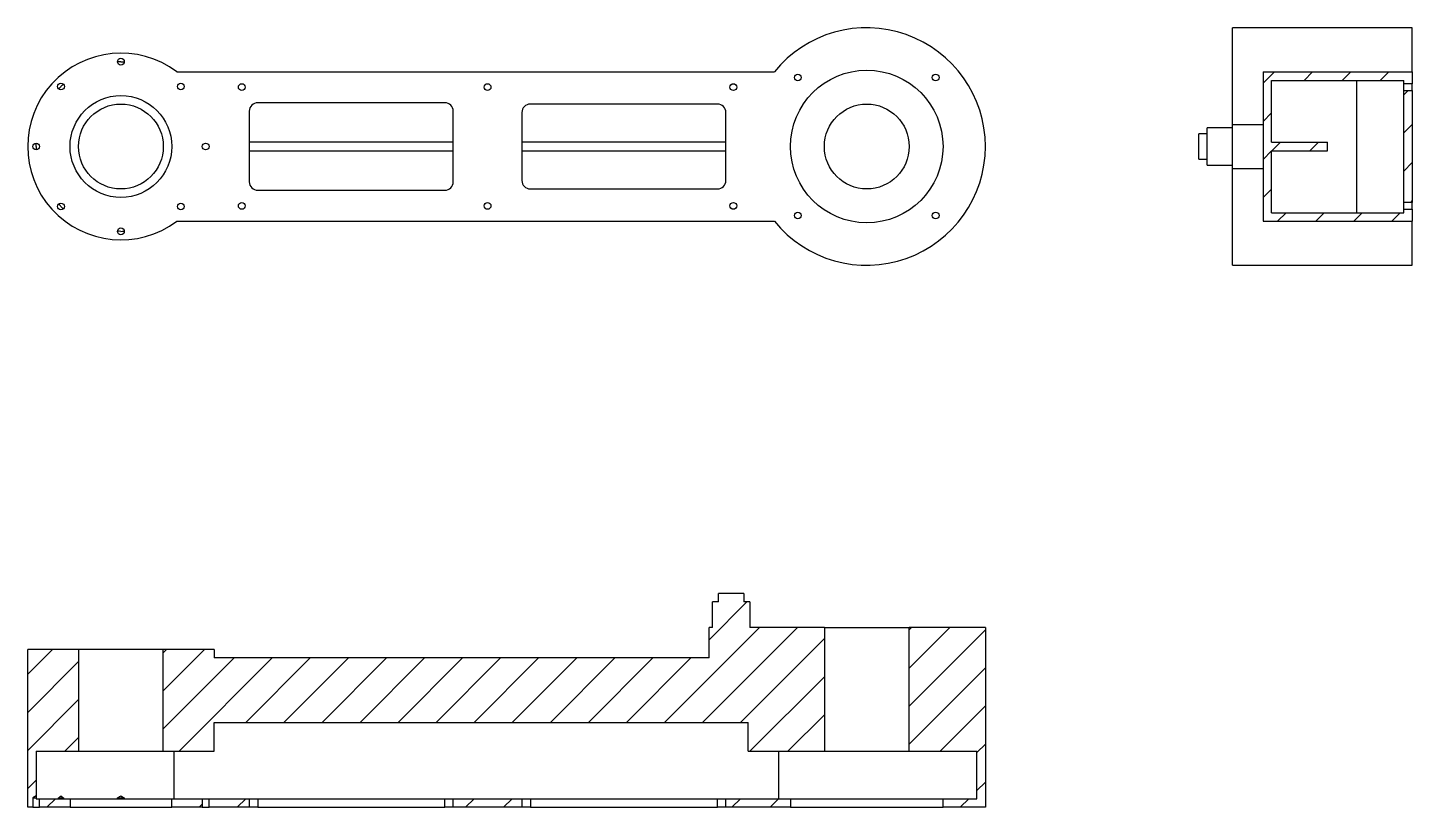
# Model space of a CAD drawing. Header units: millimetres. Extents: x 57 to 220, y 101 to 193.
import ezdxf

# ---------------------------------------------------------------- set-up
doc = ezdxf.new("R2010")
doc.units = ezdxf.units.MM
doc.layers.add('Netmanh', color=5, linetype='Continuous', lineweight=13)
pattern_1 = [(45, (-60.6806, -4.9682), (-2.245064, 2.245064), [])]
pattern_2 = [(45, (-150.8026, -45.4776), (-2.245064, 2.245064), [])]

msp = doc.modelspace()

# ---------------------------------------------------------------- hatches: boundary and pattern name
at = {"layer": 'Netmanh', "linetype": 'Continuous', "lineweight": 18}
h = msp.add_hatch(dxfattribs=at)
h.set_pattern_fill('ANSI31', color=256, style=0)
h.set_pattern_definition(pattern_2)
h.paths.add_polyline_path([(203.67, 179.81), (203.67, 187.11), (219.27, 187.11), (219.27, 186.71), (220.27, 186.71), (220.27, 188.11), (202.67, 188.11), (202.67, 170.51), (220.27, 170.51), (220.27, 171.91), (219.27, 171.91), (219.27, 171.51), (203.67, 171.51), (203.67, 178.81), (210.27, 178.81), (210.27, 179.81)], flags=0)
h = msp.add_hatch(dxfattribs=at)
h.set_pattern_fill('ANSI31', color=256, style=0)
h.set_pattern_definition(pattern_2)
h.paths.add_polyline_path([(220.27, 185.91), (219.27, 185.91), (219.27, 172.71), (220.27, 172.71)], flags=0)
h = msp.add_hatch(dxfattribs=at)
h.set_pattern_fill('ANSI31', color=256, style=0)
h.set_pattern_definition(pattern_1)
h.paths.add_polyline_path([(72.9, 120.02), (72.9, 108.02), (78.89, 108.02), (78.89, 111.42), (141.91, 111.42), (141.91, 108.02), (150.9, 108.02), (150.9, 122.62), (142.1, 122.62), (142.1, 125.62), (141.4, 125.62), (141.4, 126.62), (138.4, 126.62), (138.4, 125.62), (137.7, 125.62), (137.7, 122.62), (137.3, 122.62), (137.3, 119.02), (78.9, 119.02), (78.9, 120.02)], flags=0)
h = msp.add_hatch(dxfattribs=at)
h.set_pattern_fill('ANSI31', color=256, style=0)
h.set_pattern_definition(pattern_1)
h.paths.add_polyline_path([(164.9, 102.42), (164.9, 101.42), (169.9, 101.42), (169.9, 122.62), (160.9, 122.62), (160.9, 108.02), (168.9, 108.02), (168.9, 102.42)], flags=0)
h = msp.add_hatch(dxfattribs=at)
h.set_pattern_fill('ANSI31', color=256, style=0)
h.set_pattern_definition(pattern_1)
h.paths.add_polyline_path([(62.9, 108.02), (62.9, 120.02), (56.9, 120.02), (56.9, 101.42), (57.5, 101.42), (57.5, 102.52), (57.9, 102.76), (57.9, 108.02)], flags=0)
h = msp.add_hatch(dxfattribs=at)
h.set_pattern_fill('ANSI31', color=256, style=0)
h.set_pattern_definition(pattern_1)
h.paths.add_polyline_path([(61.9, 101.42), (61.9, 102.42), (58.3, 102.42), (58.3, 101.42)], flags=0)
h = msp.add_hatch(dxfattribs=at)
h.set_pattern_fill('ANSI31', color=256, style=0)
h.set_pattern_definition(pattern_1)
h.paths.add_polyline_path([(73.9, 102.42), (73.9, 101.42), (77.5, 101.42), (77.5, 102.42)], flags=0)
h = msp.add_hatch(dxfattribs=at)
h.set_pattern_fill('ANSI31', color=256, style=0)
h.set_pattern_definition(pattern_1)
h.paths.add_polyline_path([(78.3, 101.42), (83.05, 101.42), (83.05, 102.42), (78.3, 102.42)], flags=0)
h = msp.add_hatch(dxfattribs=at)
h.set_pattern_fill('ANSI31', color=256, style=0)
h.set_pattern_definition(pattern_1)
h.paths.add_polyline_path([(107.11, 101.42), (115.21, 101.42), (115.21, 102.42), (107.11, 102.42)], flags=0)
h = msp.add_hatch(dxfattribs=at)
h.set_pattern_fill('ANSI31', color=256, style=0)
h.set_pattern_definition(pattern_1)
h.paths.add_polyline_path([(139.29, 101.42), (146.9, 101.42), (146.9, 102.42), (139.29, 102.42)], flags=0)

# ---------------------------------------------------------------- linework, layer by layer
at = {"color": 7, "linetype": 'Continuous', "lineweight": 25}
for p, q in [((220.27, 193.31), (199.07, 193.31)), ((199.07, 181.91), (199.07, 193.31)), ((220.27, 188.11), (220.27, 193.31)), ((74.5, 188.11), (145.01, 188.11)), ((202.67, 188.11), (202.67, 170.51)), ((202.67, 188.11), (220.27, 188.11)), ((220.27, 188.11), (220.27, 186.71)), ((203.67, 187.11), (219.27, 187.11)), ((203.67, 179.81), (203.67, 187.11)), ((213.67, 187.11), (213.67, 171.51)), ((219.27, 186.71), (219.27, 187.11)), ((220.27, 186.71), (219.27, 186.71)), ((219.27, 185.91), (219.27, 186.71)), ((220.27, 185.91), (220.27, 186.71)), ((219.27, 185.91), (220.27, 185.91)), ((219.27, 172.71), (219.27, 185.91)), ((220.27, 185.91), (220.27, 172.71)), ((83.05, 183.46), (83.05, 175.16)), ((106.11, 184.46), (84.05, 184.46)), ((107.11, 175.16), (107.11, 183.46)), ((115.21, 183.32), (115.21, 175.31)), ((138.29, 184.32), (116.21, 184.32)), ((139.29, 175.31), (139.29, 183.32)), ((199.07, 181.51), (196.07, 181.51)), ((196.07, 177.11), (196.07, 181.51)), ((199.07, 181.91), (202.67, 181.91)), ((199.07, 176.71), (199.07, 181.91)), ((107.11, 179.81), (83.05, 179.81)), ((139.29, 179.81), (115.21, 179.81)), ((196.07, 180.81), (195.07, 180.81)), ((195.07, 177.81), (195.07, 180.81)), ((203.67, 179.81), (210.27, 179.81)), ((210.27, 178.81), (210.27, 179.81)), ((83.05, 178.81), (107.11, 178.81)), ((115.21, 178.81), (139.29, 178.81)), ((203.67, 178.81), (210.27, 178.81)), ((203.67, 171.51), (203.67, 178.81)), ((195.07, 177.81), (196.07, 177.81)), ((196.07, 177.11), (199.07, 177.11)), ((199.07, 176.71), (202.67, 176.71)), ((199.07, 165.31), (199.07, 176.71)), ((84.05, 174.16), (106.11, 174.16)), ((116.21, 174.31), (138.29, 174.31)), ((220.27, 172.71), (219.27, 172.71)), ((219.27, 171.91), (219.27, 172.71)), ((219.27, 171.51), (219.27, 171.91)), ((219.27, 171.91), (220.27, 171.91)), ((220.27, 171.91), (220.27, 172.71)), ((220.27, 171.91), (220.27, 170.51)), ((74.5, 170.51), (145.01, 170.51)), ((202.67, 170.51), (220.27, 170.51)), ((203.67, 171.51), (219.27, 171.51)), ((220.27, 165.31), (220.27, 170.51)), ((199.07, 165.31), (220.27, 165.31)), ((138.4, 125.62), (138.4, 126.62)), ((141.4, 126.62), (138.4, 126.62)), ((141.4, 126.62), (141.4, 125.62)), ((137.7, 122.62), (137.7, 125.62)), ((138.4, 125.62), (137.7, 125.62)), ((142.1, 125.62), (141.4, 125.62)), ((142.1, 125.62), (142.1, 122.62)), ((137.3, 119.02), (137.3, 122.62)), ((137.7, 122.62), (137.3, 122.62)), ((150.9, 122.62), (142.1, 122.62)), ((150.9, 122.62), (150.9, 108.02)), ((150.9, 122.62), (160.9, 122.62)), ((160.9, 108.02), (160.9, 122.62)), ((169.9, 122.62), (160.9, 122.62)), ((169.9, 122.62), (169.9, 101.42)), ((56.9, 101.42), (56.9, 120.02)), ((62.9, 120.02), (56.9, 120.02)), ((62.9, 120.02), (62.9, 108.02)), ((72.9, 120.02), (62.9, 120.02)), ((78.9, 120.02), (72.9, 120.02)), ((72.9, 108.02), (72.9, 120.02)), ((78.9, 120.02), (78.9, 119.02)), ((137.3, 119.02), (78.9, 119.02)), ((78.89, 111.42), (141.91, 111.42)), ((78.89, 108.02), (78.89, 111.42)), ((141.91, 108.02), (141.91, 111.42)), ((57.9, 108.02), (57.9, 102.76)), ((57.9, 108.02), (62.9, 108.02)), ((62.9, 108.02), (72.9, 108.02)), ((72.9, 108.02), (78.89, 108.02)), ((74.16, 108.02), (74.16, 102.42)), ((141.91, 108.02), (150.9, 108.02)), ((145.5, 108.02), (145.5, 102.42)), ((150.9, 108.02), (160.9, 108.02)), ((160.9, 108.02), (168.9, 108.02)), ((168.9, 102.42), (168.9, 108.02)), ((57.5, 101.42), (56.9, 101.42)), ((57.9, 102.76), (57.5, 102.52)), ((57.5, 102.52), (57.5, 101.42)), ((57.5, 102.52), (57.91, 102.52)), ((57.5, 101.42), (58.3, 101.42)), ((57.91, 102.52), (57.91, 102.42)), ((57.91, 102.42), (58.3, 102.42)), ((58.3, 101.42), (58.3, 102.42)), ((58.3, 102.42), (61.9, 102.42)), ((61.9, 101.42), (58.3, 101.42)), ((60.55, 102.42), (60.55, 102.52)), ((60.55, 102.52), (61.12, 102.52)), ((61.12, 102.52), (61.12, 102.42)), ((61.9, 102.42), (61.9, 101.42)), ((61.9, 102.42), (73.9, 102.42)), ((61.9, 101.42), (73.9, 101.42)), ((67.5, 102.42), (67.5, 102.52)), ((67.5, 102.52), (68.3, 102.52)), ((68.3, 102.52), (68.3, 102.42)), ((73.9, 101.42), (73.9, 102.42)), ((73.9, 102.42), (77.5, 102.42)), ((77.5, 101.42), (73.9, 101.42)), ((77.5, 102.42), (77.5, 101.42)), ((77.5, 102.42), (78.3, 102.42)), ((77.5, 101.42), (78.3, 101.42)), ((78.3, 101.42), (78.3, 102.42)), ((78.3, 102.42), (83.05, 102.42)), ((83.05, 101.42), (78.3, 101.42)), ((83.05, 102.42), (83.05, 101.42)), ((83.05, 102.42), (84.05, 102.42)), ((84.05, 101.42), (83.05, 101.42)), ((84.05, 102.42), (84.05, 101.42)), ((84.05, 102.42), (106.11, 102.42)), ((84.05, 101.42), (106.11, 101.42)), ((106.11, 101.42), (106.11, 102.42)), ((106.11, 102.42), (107.11, 102.42)), ((107.11, 101.42), (106.11, 101.42)), ((107.11, 101.42), (107.11, 102.42)), ((107.11, 102.42), (115.21, 102.42)), ((115.21, 101.42), (107.11, 101.42)), ((115.21, 102.42), (115.21, 101.42)), ((115.21, 102.42), (116.21, 102.42)), ((116.21, 101.42), (115.21, 101.42)), ((116.21, 102.42), (116.21, 101.42)), ((116.21, 102.42), (138.29, 102.42)), ((116.21, 101.42), (138.29, 101.42)), ((138.29, 101.42), (138.29, 102.42)), ((138.29, 102.42), (139.29, 102.42)), ((139.29, 101.42), (138.29, 101.42)), ((139.29, 101.42), (139.29, 102.42)), ((139.29, 102.42), (146.9, 102.42)), ((146.9, 101.42), (139.29, 101.42)), ((146.9, 102.42), (146.9, 101.42)), ((146.9, 102.42), (164.9, 102.42)), ((146.9, 101.42), (164.9, 101.42)), ((164.9, 101.42), (164.9, 102.42)), ((164.9, 102.42), (168.9, 102.42)), ((169.9, 101.42), (164.9, 101.42))]:
    msp.add_line(p, q, dxfattribs=at)
for centre, radius in [((67.9, 189.31), 0.4), ((155.9, 179.31), 9), ((60.83, 186.38), 0.4), ((74.97, 186.38), 0.4), ((82.16, 186.31), 0.4), ((111.16, 186.31), 0.4), ((140.16, 186.31), 0.4), ((147.77, 187.44), 0.4), ((164.03, 187.44), 0.4), ((67.9, 179.31), 6), ((67.9, 179.31), 5), ((155.9, 179.31), 5), ((57.9, 179.31), 0.4), ((77.9, 179.31), 0.4), ((60.83, 172.24), 0.4), ((74.97, 172.24), 0.4), ((82.16, 172.31), 0.4), ((111.16, 172.31), 0.4), ((140.16, 172.31), 0.4), ((147.77, 171.18), 0.4), ((164.03, 171.18), 0.4), ((67.9, 169.31), 0.4)]:
    msp.add_circle(centre, radius, dxfattribs=at)
for centre, radius, start, end in [((155.9, 179.31), 14, 218.9448, 141.0552), ((67.9, 179.31), 11, 53.1301, 306.8699), ((84.05, 183.46), 1, 90, 180), ((106.11, 183.46), 1, 0, 90), ((116.21, 183.32), 1, 90, 180), ((138.29, 183.32), 1, 0, 90), ((84.05, 175.16), 1, 180, 270), ((106.11, 175.16), 1, 270, 0), ((116.21, 175.31), 1, 180, 270), ((138.29, 175.31), 1, 270, 0)]:
    msp.add_arc(centre, radius, start, end, dxfattribs=at)
for points in [[(67.9, 189.31), (67.77, 189.31), (67.64, 189.31), (67.5, 189.3)], [(67.9, 189.31), (68.04, 189.31), (68.17, 189.31), (68.3, 189.3)], [(60.83, 186.38), (60.74, 186.29), (60.65, 186.19), (60.55, 186.1)], [(60.83, 186.38), (60.93, 186.48), (61.02, 186.57), (61.12, 186.66)], [(57.9, 179.31), (57.9, 179.45), (57.91, 179.58), (57.91, 179.71)], [(57.9, 179.31), (57.9, 179.18), (57.91, 179.05), (57.91, 178.91)], [(60.83, 172.24), (60.74, 172.34), (60.65, 172.43), (60.55, 172.53)], [(60.83, 172.24), (60.93, 172.15), (61.02, 172.05), (61.12, 171.96)], [(67.9, 169.31), (67.77, 169.31), (67.64, 169.32), (67.5, 169.32)], [(67.9, 169.31), (68.04, 169.31), (68.17, 169.32), (68.3, 169.32)], [(57.9, 102.76), (57.9, 102.68), (57.91, 102.6), (57.91, 102.52)], [(60.83, 102.76), (60.74, 102.68), (60.65, 102.6), (60.55, 102.52)], [(60.83, 102.76), (60.93, 102.68), (61.02, 102.6), (61.12, 102.52)], [(67.9, 102.76), (67.77, 102.68), (67.64, 102.6), (67.5, 102.52)], [(67.9, 102.76), (68.04, 102.68), (68.17, 102.6), (68.3, 102.52)]]:
    msp.add_open_spline(points, degree=3, dxfattribs=at)

doc.saveas('drawing.dxf')
